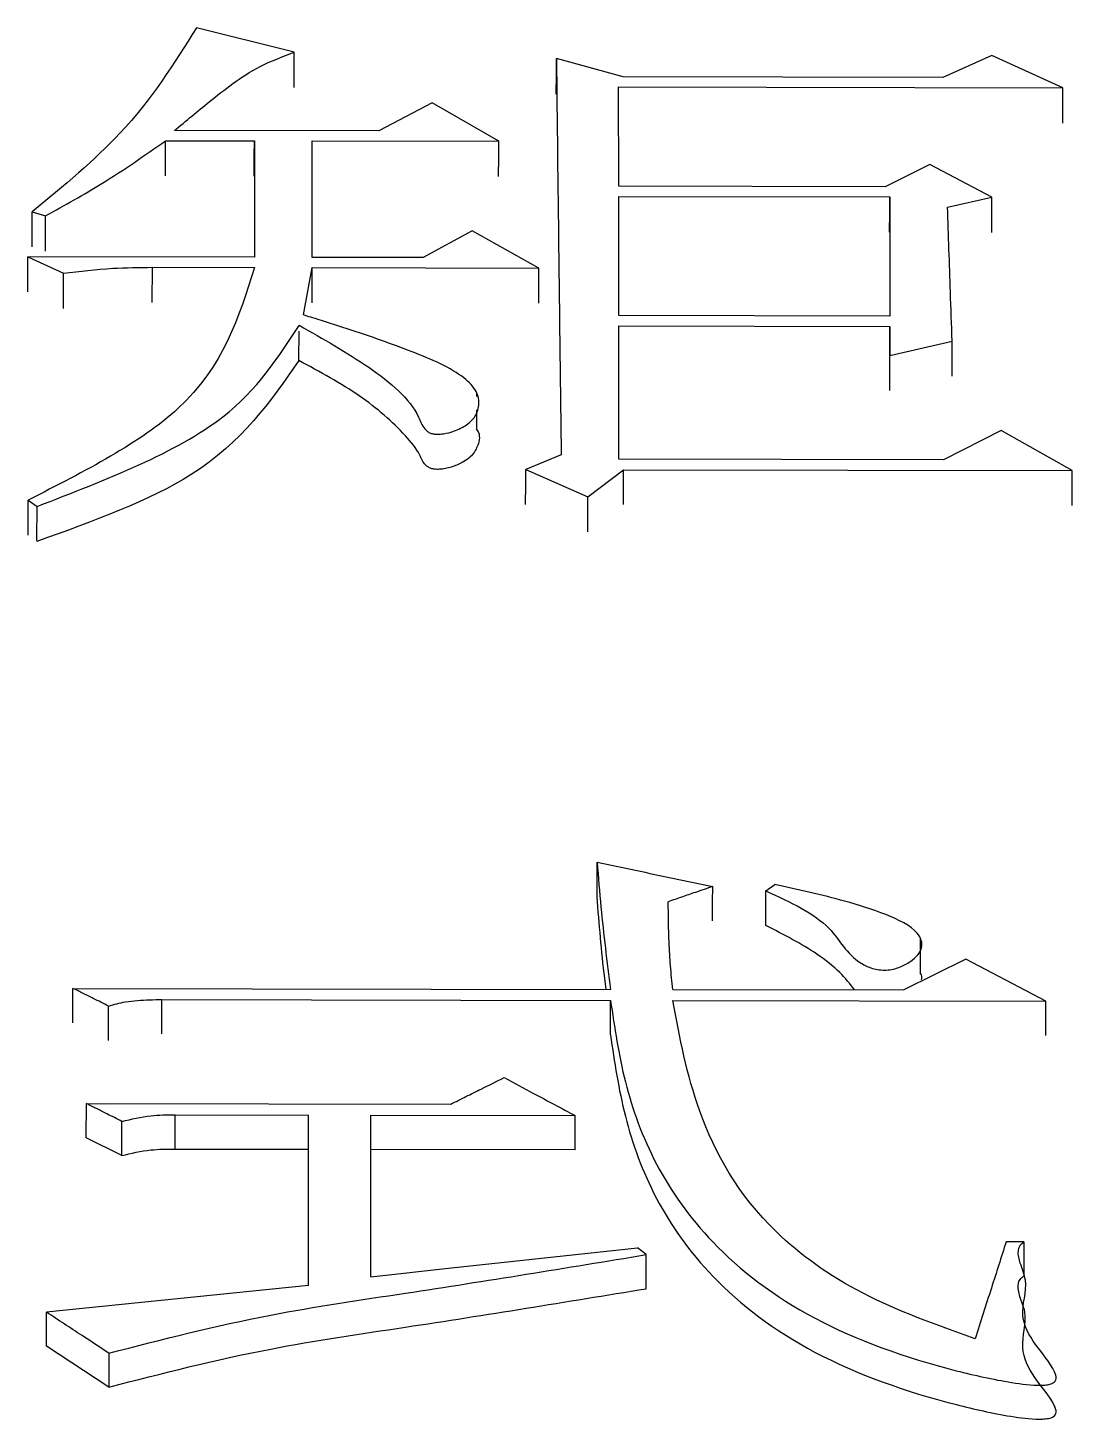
# Model space of a CAD drawing. Header units: millimetres. Extents: x 2462 to 4142, y 835 to 2023.
# Drawn here: x 2897.196 to 2899.739, y 1809.213 to 1812.599 of the extents above; entities that cross this region are included whole.
import ezdxf

# ---------------------------------------------------------------- set-up
doc = ezdxf.new("R2010")
doc.units = ezdxf.units.MM

msp = doc.modelspace()

# ---------------------------------------------------------------- linework, layer by layer
at = {"color": 7, "linetype": 'Continuous', "lineweight": 25}
for p, q in [((2897.8448, 1812.5399), (2897.6067, 1812.5989)), ((2897.8446, 1812.4538), (2897.8448, 1812.5399)), ((2898.6453, 1812.4796), (2898.483, 1812.524)), ((2899.5431, 1812.5318), (2899.4241, 1812.4782)), ((2899.7162, 1812.4531), (2899.5431, 1812.5318)), ((2898.6345, 1812.4551), (2899.7162, 1812.4531)), ((2898.6348, 1812.2133), (2898.6345, 1812.4551)), ((2899.4241, 1812.4782), (2898.6453, 1812.4796)), ((2898.1802, 1812.4167), (2898.0505, 1812.348)), ((2898.3426, 1812.3228), (2898.1802, 1812.4167)), ((2898.0505, 1812.348), (2897.5529, 1812.3489)), ((2897.531, 1812.2384), (2897.5313, 1812.3243)), ((2897.5313, 1812.3243), (2897.7476, 1812.3239)), ((2897.7476, 1812.3239), (2897.7479, 1812.0407)), ((2897.8883, 1812.3236), (2898.3426, 1812.3228)), ((2897.8886, 1812.0404), (2897.8883, 1812.3236)), ((2899.3919, 1812.2664), (2899.2838, 1812.2121)), ((2899.5434, 1812.1868), (2899.3919, 1812.2664)), ((2899.2838, 1812.2121), (2898.6348, 1812.2133)), ((2898.6348, 1812.1885), (2899.2947, 1812.1873)), ((2898.6351, 1811.8987), (2898.6348, 1812.1885)), ((2899.2947, 1812.1873), (2899.295, 1811.8974)), ((2899.4353, 1812.1622), (2899.5434, 1812.1868)), ((2897.2067, 1812.0658), (2897.2069, 1812.1514)), ((2897.207, 1812.1514), (2897.2394, 1812.1414)), ((2898.2779, 1812.1046), (2898.159, 1812.0399)), ((2898.4403, 1812.0144), (2898.2779, 1812.1046)), ((2897.196, 1811.9562), (2897.1963, 1812.0417)), ((2897.1963, 1812.0417), (2897.2828, 1812.0015)), ((2897.7479, 1812.0407), (2897.1963, 1812.0417)), ((2897.4989, 1811.9302), (2897.4992, 1812.0161)), ((2897.4992, 1812.0161), (2897.7479, 1812.0157)), ((2897.8671, 1811.9001), (2897.8886, 1812.0154)), ((2897.8883, 1811.9299), (2897.8886, 1812.0154)), ((2898.159, 1812.0399), (2897.8886, 1812.0404)), ((2897.8886, 1812.0154), (2898.4403, 1812.0144)), ((2897.2826, 1811.9161), (2897.2828, 1812.0015)), ((2899.295, 1811.8974), (2898.6351, 1811.8987)), ((2898.6351, 1811.8735), (2899.295, 1811.8723)), ((2898.6354, 1811.5491), (2898.6351, 1811.8735)), ((2899.295, 1811.8723), (2899.295, 1811.8017)), ((2897.8561, 1811.7893), (2897.8563, 1811.8605)), ((2899.295, 1811.8017), (2899.4465, 1811.8367)), ((2899.2948, 1811.7164), (2899.295, 1811.8017)), ((2898.2895, 1811.7018), (2898.2896, 1811.7096)), ((2898.2893, 1811.6239), (2898.2894, 1811.6692)), ((2899.5657, 1811.6187), (2899.4251, 1811.5477)), ((2899.7388, 1811.5216), (2899.5657, 1811.6187)), ((2898.4948, 1811.5596), (2898.4083, 1811.524)), ((2899.4251, 1811.5477), (2898.6354, 1811.5491)), ((2898.4083, 1811.524), (2898.5598, 1811.4573)), ((2898.5598, 1811.4573), (2898.6463, 1811.5236)), ((2898.646, 1811.4387), (2898.6463, 1811.5236)), ((2898.6463, 1811.5236), (2899.7388, 1811.5216)), ((2897.1966, 1811.3643), (2897.1968, 1811.4496)), ((2897.1968, 1811.4496), (2897.2185, 1811.4341)), ((2898.9931, 1810.4145), (2898.9933, 1810.4985)), ((2899.3692, 1810.2995), (2899.3694, 1810.3838)), ((2899.4802, 1810.3323), (2899.3288, 1810.2576)), ((2899.675, 1810.2301), (2899.4802, 1810.3323)), ((2897.3058, 1810.1777), (2897.306, 1810.2613)), ((2897.306, 1810.2613), (2898.6149, 1810.2589)), ((2898.7663, 1810.2586), (2899.3288, 1810.2576)), ((2897.3923, 1810.1347), (2897.3926, 1810.2182)), ((2897.5221, 1810.1505), (2897.5224, 1810.2341)), ((2897.5224, 1810.2341), (2898.6149, 1810.2321)), ((2898.6147, 1810.1485), (2898.6149, 1810.2321)), ((2898.7664, 1810.2318), (2899.675, 1810.2301)), ((2897.3384, 1809.8977), (2897.3387, 1809.9811)), ((2897.3387, 1809.9811), (2898.2257, 1809.9794)), ((2897.5548, 1809.8703), (2897.555, 1809.9536)), ((2897.555, 1809.9536), (2897.8796, 1809.953)), ((2897.8793, 1809.8697), (2897.8796, 1809.953)), ((2897.8798, 1809.538), (2897.8796, 1809.953)), ((2898.031, 1809.9527), (2898.5286, 1809.9518)), ((2898.0313, 1809.5597), (2898.031, 1809.9527)), ((2897.425, 1809.8543), (2897.3384, 1809.8977)), ((2897.5548, 1809.8703), (2897.8793, 1809.8697)), ((2897.8795, 1809.5379), (2897.8793, 1809.8697)), ((2898.5283, 1809.8685), (2898.0308, 1809.8694)), ((2899.6214, 1809.6445), (2899.5781, 1809.6446)), ((2898.7019, 1809.6133), (2898.6803, 1809.6298)), ((2897.8798, 1809.538), (2897.2417, 1809.4731)), ((2897.3929, 1809.2909), (2897.2414, 1809.3904))]:
    msp.add_line(p, q, dxfattribs=at)
at = {"color": 7, "linetype": 'Continuous', "lineweight": 25, "flags": 128}
for points in [[(2898.4827, 1812.4379), (2898.4829, 1812.4859), (2898.483, 1812.524)], [(2899.716, 1812.3671), (2899.7161, 1812.4151), (2899.7162, 1812.4531)], [(2897.7474, 1812.238), (2897.7475, 1812.2859), (2897.7476, 1812.3239)], [(2898.3423, 1812.2369), (2898.3425, 1812.2848), (2898.3426, 1812.3228)], [(2899.2944, 1812.1016), (2899.2945, 1812.1494), (2899.2947, 1812.1873)], [(2899.5432, 1812.1011), (2899.5433, 1812.1489), (2899.5434, 1812.1868)], [(2897.2392, 1812.0558), (2897.2393, 1812.1035), (2897.2394, 1812.1414)], [(2898.44, 1811.9289), (2898.4402, 1811.9766), (2898.4403, 1812.0144)], [(2899.2947, 1811.7869), (2899.2949, 1811.8345), (2899.295, 1811.8723)], [(2899.4462, 1811.751), (2899.4463, 1811.799), (2899.4465, 1811.8367)], [(2898.4081, 1811.4387), (2898.4082, 1811.4865), (2898.4083, 1811.524)], [(2899.7386, 1811.4366), (2899.7387, 1811.484), (2899.7388, 1811.5216)], [(2897.2182, 1811.3493), (2897.2183, 1811.38), (2897.2184, 1811.4071), (2897.2185, 1811.4341)], [(2898.5596, 1811.3724), (2898.5597, 1811.4198), (2898.5598, 1811.4573)], [(2898.582, 1810.4841), (2898.5821, 1810.5312), (2898.5822, 1810.5682)], [(2898.8633, 1810.4254), (2898.8634, 1810.4723), (2898.8635, 1810.5093)], [(2898.9933, 1810.4985), (2898.9987, 1810.5024), (2899.0068, 1810.5084), (2899.0149, 1810.5143)], [(2899.6748, 1810.1465), (2899.6749, 1810.1933), (2899.675, 1810.2301)], [(2898.5283, 1809.8685), (2898.5285, 1809.9151), (2898.5286, 1809.9518)], [(2897.425, 1809.8543), (2897.4251, 1809.8959), (2897.4253, 1809.9375)], [(2899.6214, 1809.6445), (2899.6211, 1809.5725), (2899.6211, 1809.5635)], [(2898.0313, 1809.5597), (2898.2275, 1809.5809), (2898.4238, 1809.6021), (2898.6803, 1809.6298)], [(2898.7017, 1809.5305), (2898.7018, 1809.5607), (2898.7018, 1809.587), (2898.7019, 1809.6133)], [(2897.2414, 1809.3904), (2897.2416, 1809.4367), (2897.2417, 1809.4731)], [(2897.3931, 1809.3734), (2897.3931, 1809.3526), (2897.393, 1809.3318), (2897.3929, 1809.2909)]]:
    msp.add_lwpolyline(points, dxfattribs=at)
at = {"color": 7, "linetype": 'Continuous', "lineweight": 25}
for points, knots in [([(2897.6066, 1812.5989), (2897.5521, 1812.5119), (2897.4543, 1812.3555), (2897.2829, 1812.2141), (2897.2069, 1812.1514)], [0, 0, 0, 0, 0.556947, 1, 1, 1, 1]), ([(2897.5529, 1812.3489), (2897.581, 1812.3723), (2897.6274, 1812.4109), (2897.6943, 1812.4637), (2897.759, 1812.5069), (2897.816, 1812.5288), (2897.8448, 1812.5399)], [0, 0, 0, 0, 0.3368644, 0.5553727, 0.7756395, 1, 1, 1, 1]), ([(2898.483, 1812.524), (2898.4848, 1812.3697), (2898.4875, 1812.1343), (2898.4915, 1811.8112), (2898.4937, 1811.6435), (2898.4948, 1811.5596)], [0, 0, 0, 0, 0.487242, 0.743616, 1, 1, 1, 1]), ([(2897.2394, 1812.1414), (2897.286, 1812.1673), (2897.3615, 1812.2093), (2897.4562, 1812.2714), (2897.5063, 1812.3066), (2897.5313, 1812.3243)], [0, 0, 0, 0, 0.4457179, 0.7226555, 1, 1, 1, 1]), ([(2899.4465, 1811.8367), (2899.4451, 1811.8766), (2899.4426, 1811.951), (2899.4388, 1812.0595), (2899.4365, 1812.1279), (2899.4353, 1812.1622)], [0, 0, 0, 0, 0.365157, 0.682577, 1, 1, 1, 1]), ([(2897.7479, 1812.0157), (2897.71, 1811.8949), (2897.6412, 1811.6759), (2897.3344, 1811.5196), (2897.1968, 1811.4496)], [0, 0, 0, 0, 0.551707, 1, 1, 1, 1]), ([(2897.2828, 1812.0015), (2897.3226, 1812.0064), (2897.3937, 1812.0152), (2897.4669, 1812.0159), (2897.4992, 1812.0161)], [0, 0, 0, 0, 0.558835, 1, 1, 1, 1]), ([(2897.2185, 1811.4341), (2897.3889, 1811.4998), (2897.6891, 1811.6155), (2897.8058, 1811.7966), (2897.8563, 1811.8749)], [0, 0, 0, 0, 0.56753, 1, 1, 1, 1]), ([(2897.8564, 1811.875), (2897.9149, 1811.8421), (2898.0324, 1811.7758), (2898.1369, 1811.6874), (2898.1558, 1811.6297), (2898.1683, 1811.6169), (2898.1757, 1811.6125), (2898.1843, 1811.6103), (2898.1952, 1811.6095), (2898.2124, 1811.6111), (2898.2381, 1811.6181), (2898.2663, 1811.632), (2898.2891, 1811.6554), (2898.297, 1811.6851), (2898.2886, 1811.7197), (2898.237, 1811.7681), (2898.0955, 1811.8268), (2897.9608, 1811.8716), (2897.8731, 1811.8982), (2897.8671, 1811.9001)], [0, 0, 0, 0, 0.18163, 0.364882, 0.405351, 0.414707, 0.422093, 0.428253, 0.434385, 0.444972, 0.464049, 0.494572, 0.524891, 0.568286, 0.613424, 0.66332, 0.787219, 0.985383, 1, 1, 1, 1]), ([(2897.856, 1811.7892), (2897.7867, 1811.6895), (2897.6607, 1811.5083), (2897.3555, 1811.3984), (2897.2182, 1811.3489)], [0, 0, 0, 0, 0.5501827, 1, 1, 1, 1]), ([(2898.2879, 1811.6233), (2898.289, 1811.6217), (2898.2981, 1811.609), (2898.2942, 1811.5856), (2898.2794, 1811.5567), (2898.2502, 1811.5376), (2898.2221, 1811.5279), (2898.2027, 1811.5245), (2898.19, 1811.5241), (2898.1798, 1811.5257), (2898.1711, 1811.5292), (2898.1582, 1811.54), (2898.1484, 1811.5677), (2898.1007, 1811.6259), (2898.0086, 1811.7064), (2897.9073, 1811.7615), (2897.8562, 1811.7892)], [0, 0, 0, 0, 0.011456, 0.09068, 0.150735, 0.211296, 0.24908, 0.267121, 0.281983, 0.292571, 0.303193, 0.319518, 0.376299, 0.489263, 0.742293, 1, 1, 1, 1]), ([(2898.5822, 1810.5682), (2898.5851, 1810.5319), (2898.5907, 1810.4624), (2898.6018, 1810.3593), (2898.6105, 1810.2924), (2898.6149, 1810.2589)], [0, 0, 0, 0, 0.35333, 0.676641, 1, 1, 1, 1]), ([(2898.5822, 1810.5682), (2898.6133, 1810.5617), (2898.6758, 1810.5486), (2898.7696, 1810.529), (2898.8322, 1810.5159), (2898.8635, 1810.5093)], [0, 0, 0, 0, 0.332041, 0.66602, 1, 1, 1, 1]), ([(2898.6041, 1810.2589), (2898.6029, 1810.2679), (2898.5975, 1810.3101), (2898.59, 1810.3852), (2898.5846, 1810.4512), (2898.582, 1810.4841)], [0, 0, 0, 0, 0.119467, 0.559701, 1, 1, 1, 1]), ([(2898.8635, 1810.5093), (2898.8494, 1810.5045), (2898.8244, 1810.4959), (2898.7883, 1810.4836), (2898.7664, 1810.4761), (2898.7554, 1810.4723)], [0, 0, 0, 0, 0.39045, 0.695225, 1, 1, 1, 1]), ([(2898.9933, 1810.4985), (2899.0524, 1810.4711), (2899.1568, 1810.4227), (2899.1895, 1810.3395), (2899.2507, 1810.3089), (2899.2867, 1810.3036), (2899.3204, 1810.3123), (2899.3453, 1810.3261), (2899.3643, 1810.3421), (2899.3736, 1810.3599), (2899.373, 1810.3782), (2899.3546, 1810.4098), (2899.2854, 1810.4434), (2899.1661, 1810.4807), (2899.0724, 1810.5015), (2899.0149, 1810.5143)], [0, 0, 0, 0, 0.207899, 0.367255, 0.399925, 0.431308, 0.463075, 0.497006, 0.528572, 0.558381, 0.588718, 0.619577, 0.72297, 0.829976, 1, 1, 1, 1]), ([(2898.7663, 1810.2586), (2898.7644, 1810.2778), (2898.7604, 1810.3161), (2898.7562, 1810.3874), (2898.7557, 1810.4394), (2898.7554, 1810.4723)], [0, 0, 0, 0, 0.268563, 0.537144, 1, 1, 1, 1]), ([(2899.2089, 1810.2578), (2899.1978, 1810.2721), (2899.1738, 1810.303), (2899.1035, 1810.3573), (2899.0364, 1810.3921), (2898.9931, 1810.4145)], [0, 0, 0, 0, 0.235239, 0.506973, 1, 1, 1, 1]), ([(2899.3682, 1810.2993), (2899.3693, 1810.2976), (2899.3729, 1810.292), (2899.3721, 1810.2861), (2899.3715, 1810.2821)], [0, 0, 0, 0, 0.30905, 1, 1, 1, 1]), ([(2897.3926, 1810.2182), (2897.3802, 1810.2244), (2897.3596, 1810.2347), (2897.3308, 1810.249), (2897.3143, 1810.2572), (2897.306, 1810.2613)], [0, 0, 0, 0, 0.42836, 0.71418, 1, 1, 1, 1]), ([(2897.3926, 1810.2182), (2897.406, 1810.2221), (2897.4283, 1810.2285), (2897.4628, 1810.2322), (2897.4925, 1810.2338), (2897.5124, 1810.234), (2897.5224, 1810.2341)], [0, 0, 0, 0, 0.335689, 0.556704, 0.778126, 1, 1, 1, 1]), ([(2898.6149, 1810.2321), (2898.6246, 1810.166), (2898.6538, 1809.9663), (2898.7836, 1809.6888), (2899.0942, 1809.4482), (2899.3734, 1809.3478), (2899.5674, 1809.3048), (2899.6433, 1809.2943), (2899.6758, 1809.2961), (2899.6865, 1809.2981), (2899.6941, 1809.3016), (2899.6986, 1809.3061), (2899.701, 1809.3152), (2899.6896, 1809.3464), (2899.6464, 1809.3935), (2899.6058, 1809.469), (2899.635, 1809.5366), (2899.6128, 1809.5885), (2899.6058, 1809.6162), (2899.6097, 1809.6333), (2899.6157, 1809.6407), (2899.6203, 1809.6438), (2899.6214, 1809.6445)], [0, 0, 0, 0, 0.1296895, 0.3918261, 0.5391699, 0.6862541, 0.7378331, 0.7637425, 0.7682469, 0.7727858, 0.7756342, 0.7784935, 0.7824669, 0.7927585, 0.8379735, 0.8833174, 0.939018, 0.9655913, 0.9846092, 0.9922703, 0.9982639, 1, 1, 1, 1]), ([(2899.5025, 1809.4082), (2899.4075, 1809.4424), (2899.2164, 1809.5113), (2898.9591, 1809.698), (2898.819, 1809.9499), (2898.7832, 1810.1418), (2898.7664, 1810.2318)], [0, 0, 0, 0, 0.194325, 0.390694, 0.714331, 1, 1, 1, 1]), ([(2898.6147, 1810.1485), (2898.6244, 1810.0824), (2898.6537, 1809.8827), (2898.7836, 1809.6053), (2899.0949, 1809.3651), (2899.373, 1809.2655), (2899.5657, 1809.2227), (2899.6405, 1809.2122), (2899.6739, 1809.2134), (2899.686, 1809.2155), (2899.694, 1809.2192), (2899.6984, 1809.2238), (2899.7008, 1809.2331), (2899.6886, 1809.2651), (2899.643, 1809.3135), (2899.6068, 1809.391), (2899.6336, 1809.458), (2899.6112, 1809.509), (2899.6053, 1809.5356), (2899.6105, 1809.5531), (2899.6177, 1809.5589), (2899.6211, 1809.5616)], [0, 0, 0, 0, 0.129829, 0.392265, 0.539565, 0.686588, 0.73718, 0.76257, 0.76778, 0.773041, 0.775887, 0.778742, 0.782767, 0.793345, 0.839945, 0.886831, 0.942514, 0.966733, 0.986504, 0.993692, 1, 1, 1, 1]), ([(2898.2257, 1809.9794), (2898.238, 1809.9856), (2898.2627, 1809.9979), (2898.306, 1810.0195), (2898.3369, 1810.0348), (2898.3555, 1810.0441)], [0, 0, 0, 0, 0.285577, 0.571154, 1, 1, 1, 1]), ([(2898.3555, 1810.0441), (2898.3795, 1810.0313), (2898.4204, 1810.0095), (2898.4781, 1809.9787), (2898.5118, 1809.9607), (2898.5286, 1809.9518)], [0, 0, 0, 0, 0.416444, 0.708222, 1, 1, 1, 1]), ([(2897.4253, 1809.9375), (2897.4129, 1809.9437), (2897.3923, 1809.9541), (2897.3634, 1809.9686), (2897.3469, 1809.9769), (2897.3387, 1809.9811)], [0, 0, 0, 0, 0.428366, 0.714183, 1, 1, 1, 1]), ([(2897.4253, 1809.9375), (2897.4483, 1809.9432), (2897.4897, 1809.9533), (2897.5349, 1809.9535), (2897.555, 1809.9536)], [0, 0, 0, 0, 0.55558, 1, 1, 1, 1]), ([(2897.425, 1809.8543), (2897.448, 1809.8599), (2897.4895, 1809.87), (2897.5347, 1809.8702), (2897.5548, 1809.8703)], [0, 0, 0, 0, 0.555545, 1, 1, 1, 1]), ([(2899.5781, 1809.6446), (2899.5661, 1809.6071), (2899.5475, 1809.5491), (2899.5223, 1809.4703), (2899.5091, 1809.4289), (2899.5025, 1809.4082)], [0, 0, 0, 0, 0.47686, 0.73846, 1, 1, 1, 1]), ([(2897.3931, 1809.3734), (2897.5231, 1809.4069), (2897.7567, 1809.467), (2898.2029, 1809.5314), (2898.507, 1809.5813), (2898.7019, 1809.6133)], [0, 0, 0, 0, 0.310143, 0.557762, 1, 1, 1, 1]), ([(2897.3929, 1809.2909), (2897.5228, 1809.3243), (2897.7565, 1809.3844), (2898.2026, 1809.4487), (2898.5067, 1809.4985), (2898.7017, 1809.5305)], [0, 0, 0, 0, 0.310123, 0.557748, 1, 1, 1, 1]), ([(2897.3931, 1809.3734), (2897.3714, 1809.3878), (2897.3353, 1809.4115), (2897.2848, 1809.4447), (2897.2561, 1809.4636), (2897.2417, 1809.4731)], [0, 0, 0, 0, 0.430323, 0.715161, 1, 1, 1, 1])]:
    msp.add_open_spline(points, degree=3, knots=knots, dxfattribs=at)

doc.saveas('drawing.dxf')
